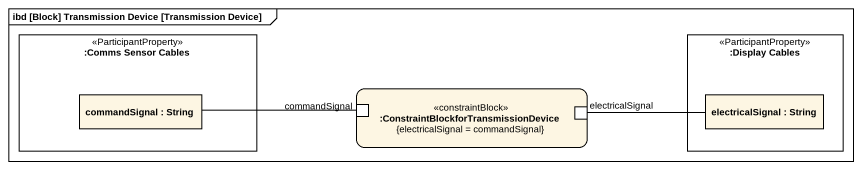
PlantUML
@startuml
mainframe ibd [Block] Transmission Device [Transmission Device]
rectangle ":Comms Sensor Cables" as Comms_Sensor_Cables <<ParticipantProperty>> {
  rectangle "commandSignal : String" as commandSignal
}
rectangle ":Display Cables" as Display_Cables <<ParticipantProperty>> {
  rectangle "electricalSignal : String" as electricalSignal_2
}
rectangle ":ConstraintBlockforTransmissionDevice\n{electricalSignal = commandSignal}" as ConstraintBlockforTransmissi <<constraintBlock>> {
  port "commandSignal" as commandSignal_2
  port electricalSignal
}
commandSignal -right- commandSignal_2
electricalSignal_2 -left- electricalSignal
@enduml
